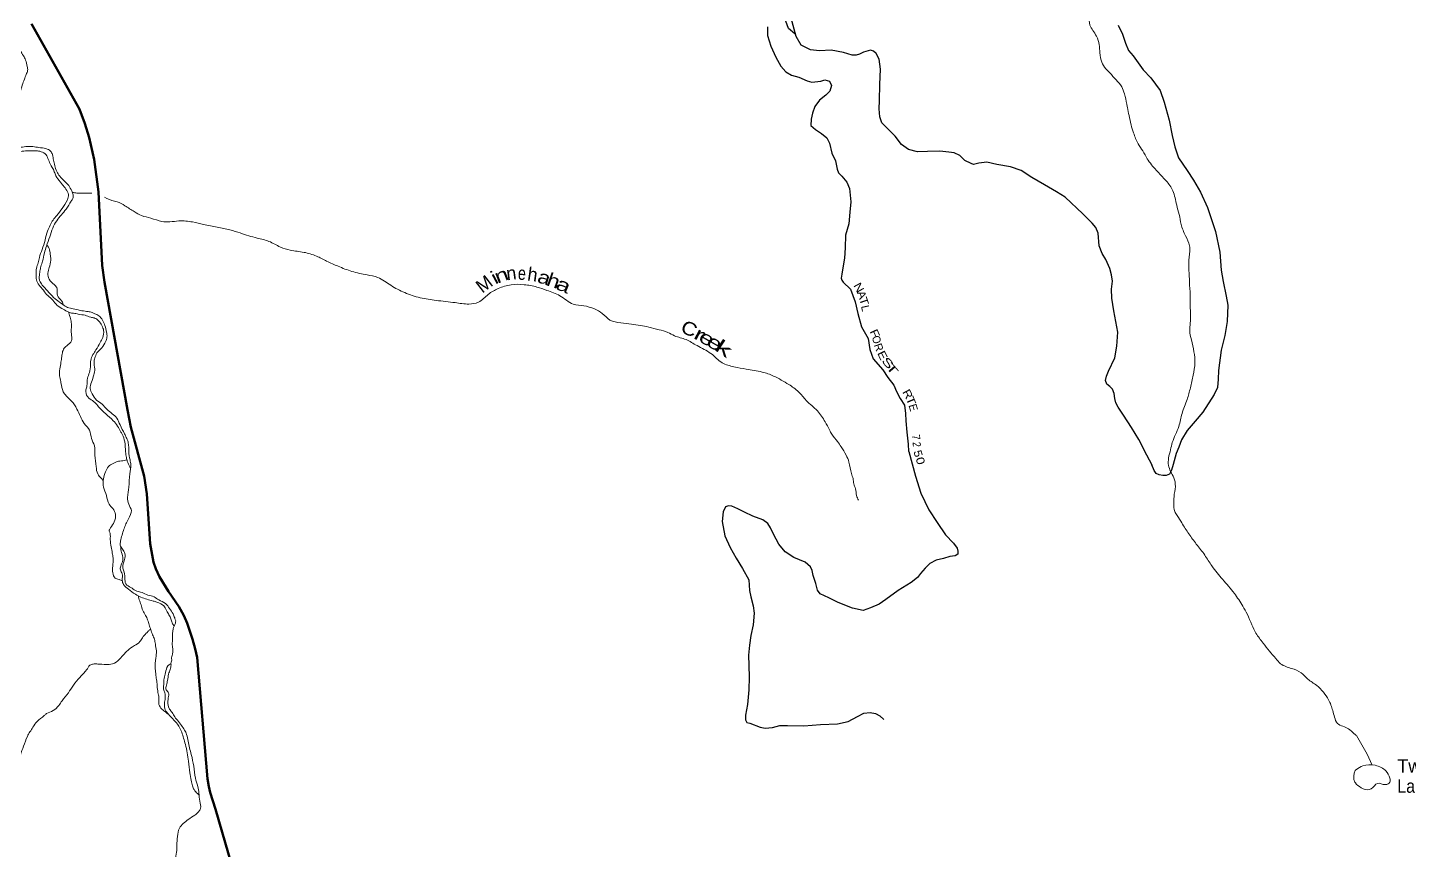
# Model space of a CAD drawing. Header units: feet. Extents: x -252966 to 4, y -183309 to 1368.
# Drawn here: x -145150 to -124436, y -167111 to -154782 of the extents above; entities that cross this region are included whole.
import ezdxf
from ezdxf.enums import TextEntityAlignment as Align

# ---------------------------------------------------------------- set-up
doc = ezdxf.new("R2010")
doc.units = ezdxf.units.FT
doc.header["$LTSCALE"] = 80
for name, color, linetype, lineweight in [('23', 7, 'Continuous', 70), ('29', 7, 'Continuous', 25), ('30', 7, 'Continuous', 35), ('39', 7, 'Continuous', 13), ('41', 7, 'Continuous', 13)]:
    doc.layers.add(name, color=color, linetype=linetype, lineweight=lineweight)

msp = doc.modelspace()

# ---------------------------------------------------------------- linework, layer by layer
at = {"layer": '23'}
msp.add_lwpolyline([(-145093.81, -154725.31), (-144374.51, -156002.32), (-144291.2, -156219.32), (-144225.98, -156430.43), (-144152.87, -156757.16), (-144087.45, -157244.81), (-144030.35, -158348.14), (-143996.65, -158593.99), (-143652.1, -160509.17), (-143600.44, -160769.28), (-143400.71, -161501.77), (-143363.17, -161765.76), (-143312.55, -162518.88), (-143263.02, -162791.05), (-143230.28, -162894.02), (-143174.76, -163013.29), (-143038.14, -163229.98), (-142885.54, -163456.9), (-142807.08, -163589.27), (-142757.31, -163705.7), (-142677.25, -163943.96), (-142637.81, -164089.53), (-142609.64, -164218.32), (-142455.25, -166037.01), (-142431.13, -166155.56), (-142413.12, -166244.71), (-142335.18, -166493.01), (-142088.3, -167336.65)], dxfattribs=at)
at = {"layer": '29'}
for points in [[(-133650.46, -154873.54), (-133743.92, -154794.62), (-133804.95, -154631.66)], [(-132513.57, -155118.67), (-132621.24, -155151.36), (-132678.49, -155179.66), (-132731.26, -155194.03), (-132789.59, -155194.12), (-132917.05, -155155.74), (-133104.86, -155117.39), (-133280.32, -155131.75), (-133412.53, -155115.34), (-133555.01, -155044.27), (-133627.2, -154915.15), (-133702.61, -154639.04)], [(-134056.96, -154772.28), (-134057.1, -154899.03), (-134008.06, -155059.59), (-133934.98, -155222.95), (-133858.97, -155358.23), (-133783.31, -155443.21), (-133700.45, -155492.2), (-133586.91, -155526.1), (-133461.92, -155578.49), (-133392.19, -155598.89), (-133256.98, -155585.22), (-133197.99, -155565.02), (-133130.28, -155585.35), (-133100.17, -155648.71), (-133125.05, -155732.4), (-133181.34, -155792.92), (-133276.27, -155866.26), (-133347.81, -155962.51), (-133383.39, -156065.96), (-133402.3, -156151.86), (-133407.47, -156248.26), (-133341.01, -156306.78), (-133250.57, -156370.11), (-133168.16, -156433.17), (-133126.47, -156510.99), (-133095.18, -156660.91), (-133038.67, -156777.45), (-133012.55, -156901.04), (-132996.39, -156959.91), (-132943.65, -157007.92), (-132870.14, -157096.85), (-132829.11, -157194.77), (-132807.38, -157390.65), (-132822.5, -157545.08), (-132838.36, -157721.61), (-132890.24, -157892.94), (-132894.5, -158083.94), (-132905.54, -158236.49), (-132925.44, -158352.54), (-132943.53, -158474.68), (-132951.6, -158536.78), (-132946.16, -158563.88), (-132923.44, -158598.07), (-132814.23, -158702.25), (-132741.94, -158889.72), (-132705.48, -159065.96), (-132647.66, -159265.04), (-132550.86, -159441.25), (-132524.06, -159605.1), (-132472.35, -159745.62), (-132328.95, -159911.29), (-132254.29, -160026.41), (-132165.43, -160137.97), (-132124.4, -160235.89), (-132069.43, -160338.3), (-132006.36, -160438.95), (-131988.28, -160562.28), (-131983.87, -160673.08), (-131967.38, -160844.64), (-131951.09, -161022.24), (-131942.72, -161135.18)], [(-128800.47, -154745.52), (-128736.45, -154878.4), (-128690.71, -155016.72), (-128647.99, -155124.76), (-128574.22, -155205.65), (-128424.23, -155415.79), (-128309.38, -155532.23), (-128170.86, -155723.89), (-128110.16, -155896.9), (-128034.62, -156168.99), (-127991.85, -156397.75), (-127953.25, -156570.04), (-127898.25, -156732.8), (-127765.76, -156924.26), (-127671.92, -157068.18), (-127565.15, -157246.73), (-127462.04, -157475.45), (-127341.17, -157837.56), (-127274.92, -158147.57), (-127255.63, -158417.81), (-127228.89, -158583.67), (-127179.83, -158804.59), (-127156.35, -158942.55), (-127166.24, -159187.31), (-127203.24, -159395.35), (-127258.78, -159616.86), (-127294.8, -159917.48), (-127301.09, -160048.05), (-127311.21, -160172.46), (-127360.99, -160279.48), (-127532.57, -160543.46), (-127645.62, -160678.58), (-127766.83, -160817.45), (-127851.88, -160957.52), (-127893.68, -161066.8), (-127933.08, -161164.1), (-127976.66, -161327.66), (-128001.67, -161415.36), (-128029.63, -161470.78), (-128080.72, -161495.26), (-128131.02, -161495.62), (-128188.89, -161481.65), (-128232.49, -161462.12), (-128263.19, -161416.84), (-128294.58, -161331.31)], [(-128292.76, -161337.41), (-128370.39, -161190), (-128491.39, -160954.65), (-128602.18, -160775.97), (-128720.75, -160588.99), (-128801.24, -160467.64), (-128837.37, -160404.08), (-128849.39, -160341.31), (-128862.95, -160264.41), (-128885.02, -160201.32), (-128927.9, -160159.67), (-128970.98, -160124.05), (-128991.37, -160071.07), (-128977.14, -160005.14), (-128944.56, -159931.77), (-128849.43, -159729.66), (-128819.64, -159557.61), (-128808.7, -159346.71), (-128868.59, -159026.84), (-128896.48, -158834.79), (-128902.17, -158701.81), (-128884.15, -158581.68), (-128903.15, -158486.49), (-128926.24, -158393.18), (-128984.17, -158258.49), (-129041.47, -158166.07), (-129088.07, -158053.88), (-129099.89, -157862.36), (-129137.37, -157778.63), (-129189.44, -157710.53), (-129329.74, -157573.14), (-129597.08, -157322.92), (-129727.12, -157240.19), (-129904.84, -157139.8), (-130096.3, -157028.89), (-130255.74, -156923.06), (-130414.76, -156865.53), (-130618.91, -156834.69), (-130768.6, -156799.6), (-130891.76, -156813.67), (-130968.9, -156835.28), (-131004.6, -156820.03), (-131099.52, -156770.64), (-131175.57, -156697.72), (-131258.7, -156656.77), (-131340.95, -156650.05), (-131473.16, -156633.64), (-131658.39, -156639.63), (-131807.4, -156644.81), (-131942.97, -156608.17), (-132051.17, -156534.2), (-132143.65, -156410.44), (-132299.43, -156254.43), (-132344.19, -156208.7), (-132373.44, -156119.21), (-132385.55, -155998.09), (-132379.52, -155875.56), (-132373.61, -155634.31), (-132362.01, -155403.31), (-132385.25, -155253.66), (-132426.82, -155171.82), (-132467.75, -155132.25), (-132513.57, -155118.67)], [(-131940.72, -161135.25), (-131838.2, -161504.8), (-131758.04, -161758.92), (-131639.45, -162006.27), (-131514.99, -162197.47), (-131388.32, -162382.7), (-131271.73, -162507.25), (-131213.83, -162581.58), (-131205.23, -162626.12), (-131202.67, -162670.47), (-131243.84, -162699.3), (-131322.46, -162704.77), (-131422.03, -162735.71), (-131527.43, -162760.42), (-131625.59, -162809.51), (-131696.27, -162879.63), (-131765.41, -162963.87), (-131811.06, -163020.2), (-131904.51, -163096.13), (-132101.61, -163218.43), (-132282.97, -163351.31), (-132385.81, -163420.37), (-132514.36, -163476.51), (-132622.23, -163515.22), (-132786.13, -163483.69), (-133000.54, -163398.19), (-133138.94, -163325.24), (-133267.82, -163268.7), (-133308.17, -163211.04), (-133335.01, -163109.56), (-133371.37, -162991.67), (-133388.95, -162914.64), (-133415.36, -162861.46), (-133491.54, -162792.57), (-133664.16, -162720.51), (-133792.12, -162635.83), (-133888.89, -162519.98), (-133966.51, -162372.57), (-134013.71, -162278.47), (-134053.79, -162212.77), (-134128.35, -162156), (-134279.47, -162102.76), (-134402.26, -162044.41), (-134501.2, -161994.88), (-134592.36, -161953.67), (-134644.47, -161947.93), (-134687.19, -161962.63), (-134723.79, -162035.87)], [(-134721.78, -162035.94), (-134736.64, -162182.32), (-134697.42, -162396.88), (-134618.71, -162572.5), (-134527.35, -162730.42), (-134433.92, -162886.4), (-134336.99, -163058.58), (-134328.14, -163217.82), (-134309.14, -163313.01), (-134275.25, -163444.9), (-134258.72, -163554.09), (-134272.63, -163732.7), (-134306.03, -163892.57), (-134326.86, -164036.75), (-134341.79, -164185.15), (-134338.89, -164342.18), (-134334.59, -164517.37), (-134336.77, -164706.42), (-134358.03, -164925.03), (-134387.48, -165087.04), (-134385.7, -165155.51), (-134366.93, -165196.36), (-134320.92, -165203.91), (-134170, -165263.18), (-134092.17, -165281.83), (-133981.08, -165267.37), (-133871.59, -165240.78), (-133756.94, -165240.52), (-133515.7, -165244.4), (-133265.64, -165224.44), (-133009.95, -165216.73), (-132847.9, -165181.81), (-132708.57, -165103.89), (-132612.49, -165056.74), (-132519.54, -165043.69), (-132439.57, -165058.39), (-132374.32, -165092.72), (-132311.81, -165149.09)]]:
    msp.add_lwpolyline(points, dxfattribs=at)
at = {"layer": '39'}
msp.add_lwpolyline([(-125227.05, -165391.56), (-125068.91, -165671.54), (-124991.05, -165835.32)], dxfattribs=at)
for points in [[(-147891.61, -152278.38), (-147835.93, -152303.95), (-147711.84, -152329.25), (-147608.78, -152311.76), (-147530.41, -152315.77), (-147428.64, -152348.55), (-147416.11, -152409.24), (-147402.51, -152506.18), (-147425.04, -152600.19), (-147471.6, -152689.56), (-147533.11, -152734.28), (-147580.33, -152771.31), (-147610.45, -152847.01), (-147597.92, -152907.7), (-147537.08, -152967.61), (-147466.09, -153023.76), (-147386.54, -153060), (-147322.3, -153065.66), (-147238.78, -153025.54), (-147161.39, -152989.27), (-147048.12, -152966), (-146923.62, -152975.22), (-146790.65, -153047.03), (-146655.63, -153116.88), (-146541.28, -153208.35), (-146427.4, -153317.91), (-146417.5, -153402.68), (-146407.81, -153495.5), (-146386.32, -153598.68), (-146339.25, -153724.65), (-146273.78, -153839.01), (-146240.63, -153880.11), (-146133.55, -153941.2), (-146042.19, -153987.8), (-145967.28, -154048.07), (-145913.15, -154133.97), (-145877.06, -154217.4), (-145891.09, -154293.52), (-145940.84, -154350.61), (-145978.28, -154397.95), (-145980.13, -154470.35), (-145960.39, -154563.42), (-145938.43, -154648.5), (-145899.3, -154691.76), (-145822.54, -154758.12), (-145750.21, -154840.46), (-145665.71, -154919.09), (-145608.59, -154966.83), (-145530.74, -154990.95), (-145462.73, -155006.77), (-145412, -154989.95), (-145355.81, -154995.41), (-145342.71, -155033.98), (-145313.12, -155056.87), (-145262.44, -155120.55), (-145212.28, -155204.34), (-145181.71, -155267.5), (-145156.04, -155364.75), (-145149.54, -155425.29), (-145171.15, -155483.1), (-145197.13, -155554.88), (-145231.58, -155642.55), (-145260.25, -155740.43), (-145310.83, -155829.69), (-145348.62, -155891.11), (-145367.59, -155924.84), (-145376.26, -156105.74), (-145403.23, -156215.73), (-145428.29, -156329.8), (-145446.85, -156425.92), (-145460.62, -156491.98), (-145459.33, -156520.18), (-145440.16, -156556.89), (-145358.34, -156583.13), (-145275.74, -156579.2), (-145174.74, -156563.67), (-145070.14, -156564.32), (-144981.98, -156578.65), (-144875.77, -156595.44), (-144808.28, -156631.37), (-144779.47, -156684.43), (-144761.53, -156769.41), (-144743.48, -156850.37), (-144713.53, -156937.66), (-144669.09, -157009.23), (-144590.63, -157087.7), (-144533.87, -157149.52), (-144489.63, -157229.14), (-144468.96, -157286.01), (-144472.37, -157340.26), (-144499.59, -157381.82)], [(-125227.05, -165391.56), (-125262.37, -165362.74), (-125348.98, -165288.08), (-125432.55, -165251.74), (-125513.91, -165207.4), (-125557.83, -165115.73), (-125585.41, -165014.4), (-125647.68, -164853.83), (-125725.27, -164741.17), (-125825.24, -164638), (-125959.64, -164544.02), (-126059.81, -164448.89), (-126201.02, -164384.92), (-126366.21, -164314.29), (-126438.64, -164235.97), (-126534.38, -164124.86), (-126627.84, -164003.74), (-126736.73, -163856.07), (-126797.87, -163729.75), (-126864.32, -163575.11), (-126933.55, -163450.59), (-127059.45, -163260.22), (-127235.09, -163048.46), (-127396.97, -162849.13), (-127503.43, -162685.42), (-127630, -162521.2), (-127740.73, -162367.45), (-127847.19, -162203.74), (-127916.79, -162093.29), (-127953.44, -162031.99), (-127964.47, -161912.97), (-127963.95, -161814.38), (-127943.79, -161655.91), (-127966.62, -161526.54), (-128014.52, -161432.75), (-128046.38, -161341.38), (-128045.6, -161232.73), (-128016.21, -161106.7), (-127989.29, -160998.71), (-127892.56, -160757.68), (-127843.32, -160563.73), (-127767.52, -160354.37), (-127718.74, -160178.52), (-127677.65, -159988.39), (-127650.83, -159805.94), (-127664.69, -159640.57), (-127704.39, -159462.47), (-127726.81, -159317.01), (-127720.2, -159216.55), (-127719.37, -159027.41), (-127720.6, -158840.23), (-127729.57, -158640.77), (-127738.99, -158459.41), (-127743.22, -158310.39), (-127728.62, -158133.67), (-127730.53, -158051.11), (-127791.1, -157902.66), (-127857.08, -157729.92), (-127885.49, -157582.3), (-127924.1, -157440.44), (-127981.01, -157227.69), (-128083.75, -157076.15), (-128230.63, -156919.46), (-128365.03, -156746.99), (-128432.41, -156628.55), (-128502.12, -156522.13), (-128570.37, -156359.4), (-128607.49, -156237.71), (-128638.05, -156096.06), (-128663.21, -155978.7), (-128671.97, -155928.16), (-128708.26, -155774.29), (-128747.8, -155668.64), (-128831.68, -155565.88), (-128927.57, -155460.8), (-129005.88, -155376.3), (-129057.44, -155268.32), (-129077.85, -155122.91), (-129085.78, -155040.2), (-129126.66, -154908.35), (-129225.03, -154742.84), (-129237.45, -154599.64), (-129254.04, -154383.89), (-129328.07, -154132.46), (-129401.63, -153941.42), (-129492.62, -153802.26), (-129572.69, -153707.65), (-129655.89, -153578.74), (-129717.03, -153452.41), (-129733.89, -153325.2), (-129738.88, -153127.86)], [(-145451.43, -156212.49), (-145460.3, -156244.46), (-145488.71, -156332.28), (-145497.12, -156424.64), (-145502.02, -156537.2), (-145495.22, -156585.68), (-145446.29, -156639.25), (-145360.25, -156657.54), (-145281.37, -156641.44), (-145180.47, -156629.93), (-145033.53, -156627.64), (-144969.35, -156635.31), (-144887.84, -156673.62), (-144845.3, -156741.11), (-144813.14, -156820.42), (-144749.83, -156940.76), (-144727.3, -157003.72), (-144661.16, -157091.94), (-144631.98, -157130.92), (-144575.48, -157202.8), (-144537.27, -157282.26), (-144553.41, -157362.34), (-144633.23, -157493.12), (-144710.31, -157595.8), (-144768.42, -157664.75), (-144812.71, -157744.12), (-144853.13, -157829.62), (-144888.86, -157967.56), (-144932.64, -158105.3), (-144973.99, -158227), (-144990.13, -158307.09), (-145018.39, -158388.88), (-145022.21, -158459.21), (-145020.3, -158541.77), (-144992.1, -158618.96), (-144929.72, -158697.02), (-144867.44, -158779.11), (-144786.76, -158849.59), (-144724.33, -158925.64), (-144639.47, -158990.19), (-144556.1, -159034.57), (-144490.37, -159060.4), (-144460.21, -159061.17), (-144390.2, -159077.04), (-144289.97, -159091.67), (-144204.23, -159122.03), (-144154.17, -159131.36), (-144086.84, -159173.33), (-144038.43, -159247.01), (-144010.18, -159322.19), (-144024.88, -159424.45), (-144061.02, -159499.99), (-144126.25, -159611.02), (-144170.33, -159682.35), (-144204.72, -159768), (-144206.53, -159838.39), (-144223.5, -159950.65), (-144251.8, -160034.45), (-144260.78, -160148.93), (-144276.4, -160208.9), (-144252.84, -160310.12), (-144215.52, -160345.29), (-144144.48, -160399.42), (-144085.76, -160463.3), (-143979.86, -160570.65), (-143867.78, -160672.12), (-143801.43, -160752.29), (-143757.2, -160831.9), (-143732.14, -160874.8), (-143694.82, -160988.45), (-143680.55, -161137.73), (-143668.69, -161224.57), (-143656.01, -161279.23), (-143617.91, -161362.71), (-143606.75, -161390.4)], [(-144499.59, -157381.82), (-144573.06, -157500.69), (-144714.39, -157676.19), (-144773.52, -157785.37), (-144819.21, -157919.03), (-144867.01, -158056.67), (-144897.79, -158158.51), (-144927.08, -158280.52), (-144951.31, -158362.41), (-144965.13, -158430.48), (-144975.34, -158514.74), (-144970.81, -158573.22), (-144930.24, -158638.65), (-144852.03, -158727.18), (-144760, -158826.12), (-144673.24, -158894.74), (-144530.58, -158980.89), (-144444.54, -158999.19), (-144336.53, -159024.08), (-144242.28, -159036.54), (-144180.31, -159052.21), (-144142.52, -159069.27), (-144082.92, -159098.97), (-144026.32, -159166.82), (-143992.08, -159244.17), (-143966.46, -159343.43), (-143960.33, -159418.04), (-143980.24, -159487.97), (-144038.91, -159579.04), (-144098.82, -159639.9), (-144136.92, -159713.38), (-144154.87, -159785.37), (-144143.63, -159896.34), (-144157.97, -159984.52), (-144193.03, -160096.32), (-144211.49, -160188.42), (-144183.4, -160269.63), (-144117.36, -160361.88), (-144030.49, -160426.48), (-143963.93, -160498.61), (-143881.18, -160567.13), (-143812.46, -160633.28), (-143764.72, -160733.1), (-143695.8, -160869.69), (-143671.05, -160924.66), (-143644.5, -160987.72), (-143639.5, -161028.1), (-143634.35, -161062.44), (-143634.14, -161132.88), (-143615.28, -161260.14), (-143603.06, -161332.9), (-143616.58, -161467.38), (-143633.75, -161666.17), (-143651.91, -161824.69), (-143634.33, -161923.75), (-143594.53, -162019.34), (-143637.89, -162140.99), (-143706.31, -162298.23), (-143757.21, -162478.05), (-143760.77, -162538.33), (-143730.09, -162597.47), (-143693.54, -162662.8), (-143697.88, -162753.25), (-143717.73, -162821.16), (-143723.3, -162881.39), (-143712.06, -162913.88), (-143690.82, -163027.11), (-143677.06, -163118.02), (-143602, -163172.26), (-143534.66, -163214.22), (-143434.96, -163248.97), (-143347.36, -163285.41), (-143253.48, -163311.95), (-143184.24, -163357.99), (-143082.93, -163408.88), (-143022.56, -163486.89), (-142970.24, -163564.69), (-142945.7, -163627.7), (-142930.75, -163672.36), (-142935.65, -163706.44), (-142968.03, -163792.15), (-142977.78, -163936.79), (-142981.96, -164021.21), (-142977.73, -164170.23), (-142991.66, -164242.33), (-142990.16, -164262.49), (-142998.93, -164290.44), (-143000.01, -164332.67), (-143013.78, -164398.73), (-143035.75, -164470.61), (-143052.2, -164562.76)], [(-144186.45, -157263.54), (-144275.21, -157262.78), (-144409.98, -157261.35), (-144480.06, -157251.53)], [(-132695.5, -161864.73), (-132721.84, -161793.62), (-132739.36, -161692.55), (-132763.59, -161617.48), (-132775.71, -161540.7), (-132799.93, -161465.62), (-132837.72, -161291.59), (-132879.32, -161187.9), (-132954.54, -161061.21), (-133008.93, -160985.36), (-133094.61, -160874.51), (-133127.19, -160811.29), (-133194.47, -160688.83), (-133310.98, -160524.87), (-133477.96, -160367.66), (-133593.34, -160237.94), (-133739.45, -160129.57), (-133967.58, -160003), (-134139.06, -159942.28), (-134377.4, -159899.98), (-134561.56, -159863.08), (-134737.11, -159804.27), (-134906.57, -159665.11), (-135114.8, -159547.11), (-135279.47, -159456.37), (-135451.05, -159399.67), (-135554.36, -159348.74), (-135684.13, -159309.21), (-135838.02, -159269.06), (-136096.47, -159226.24), (-136258.88, -159203.99), (-136420.81, -159163.63), (-136534.96, -159064.13), (-136651.94, -158996.74), (-136813.72, -158950.36), (-136969.98, -158924.23), (-137170.02, -158800.4), (-137367.12, -158718.9), (-137514.72, -158668.85), (-137706.97, -158633.76), (-137902.17, -158634.82), (-138094.78, -158692.29), (-138243.89, -158779.04), (-138389.74, -158896.06), (-138533.33, -158924.6), (-138742.03, -158903.18), (-139024.87, -158869.8), (-139267.28, -158829.4), (-139496.71, -158753.12), (-139705.15, -158643.15), (-139901.31, -158525.46), (-140059.28, -158487.21), (-140289.32, -158435.06), (-140494.57, -158357.38), (-140667.64, -158280.52), (-140820.66, -158206.18), (-141006.31, -158149.12), (-141212.74, -158117.69), (-141360.4, -158069.65), (-141533.26, -157984.75), (-141707.06, -157936.04), (-141962.62, -157859.09), (-142116.36, -157812.91), (-142308.46, -157771.78), (-142512.62, -157730.35), (-142676.67, -157693.97), (-142883.51, -157678.63), (-143016.63, -157691.33), (-143137.22, -157686.24), (-143302.98, -157637.74), (-143440.78, -157598), (-143551.94, -157538.82), (-143690.52, -157450.76), (-143809.77, -157393.39), (-143847.76, -157384.37), (-143999.69, -157324.41)], [(-144860.61, -158038.37), (-144848.86, -158055.12), (-144825.71, -158093.94), (-144816.69, -158134.42), (-144808.24, -158197.02), (-144804.01, -158267.56), (-144826.96, -158377.66), (-144845.16, -158459.7), (-144825.42, -158552.78), (-144753.04, -158633.11), (-144713.91, -158676.37), (-144708.34, -158773.1), (-144664.11, -158852.72), (-144628.95, -158893.86), (-144611.94, -158936.55), (-144609.44, -158942.17)], [(-144529.94, -159046.52), (-144530.43, -159053.34), (-144506.51, -159140.48), (-144494.45, -159219.28), (-144495.43, -159335.97), (-144491, -159398.47), (-144490.9, -159472.93), (-144563.29, -159549.57), (-144610.88, -159600.67), (-144632.9, -159674.57), (-144640.37, -159730.73), (-144654.71, -159818.91), (-144671.47, -159923.12), (-144667.97, -160021.82), (-144649.92, -160102.78), (-144617.19, -160238.44), (-144570.48, -160300.01), (-144492.02, -160378.48), (-144410.56, -160497.28), (-144359.06, -160607.26), (-144301.48, -160715.39), (-144221.57, -160816.03), (-144192.49, -160937.52), (-144149.04, -161047.3), (-144140.59, -161188.38), (-144122.86, -161359.89), (-144099.51, -161469.15), (-144046.82, -161532.88), (-144018.23, -161566.47)], [(-143662.63, -161257.12), (-143699.99, -161268.04), (-143788.82, -161279.86), (-143868.11, -161312.05), (-143937.72, -161358.57), (-143982.06, -161439.95), (-144014.9, -161543.76), (-144012.07, -161668.6), (-143968.98, -161792.45), (-143930.06, -161922.24), (-143873.45, -161990.09), (-143833.39, -162075.63), (-143852.42, -162189.86), (-143906.97, -162277.01), (-143926.05, -162314.76), (-143915.07, -162357.3), (-143911.51, -162453.98), (-143896.21, -162563.04), (-143880.48, -162656.02), (-143868.27, -162728.77), (-143873.48, -162853.41), (-143873.95, -162949.99), (-143839.77, -163029.35), (-143779.96, -163051), (-143730.51, -163069.38)], [(-143750.16, -162560.26), (-143753.81, -162580.76), (-143734.01, -162671.83), (-143724.27, -162762.63), (-143754.75, -162852.41), (-143760.16, -162906.61), (-143733.51, -162965.65), (-143731.91, -163060.27), (-143711.5, -163127.2), (-143638.86, -163197.48), (-143534.15, -163272.6), (-143363.04, -163347.4), (-143269.15, -163373.94), (-143211.26, -163391.52), (-143108.09, -163448.48), (-143040.71, -163566.92), (-143008.08, -163628.12), (-142989.47, -163686.96), (-142970.35, -163725.68), (-142952.54, -163746.52)], [(-143488.89, -163296.8), (-143486.88, -163312.04), (-143475.95, -163356.59), (-143449.66, -163429.71), (-143423.67, -163514.89), (-143381.35, -163590.43), (-143350.88, -163657.61), (-143326.6, -163730.68), (-143304.33, -163803.7), (-143276.13, -163880.89), (-143249.69, -163947.97), (-143235.41, -164018.77), (-143219.89, -164119.78), (-143223.71, -164190.12), (-143231.45, -164256.33), (-143239.7, -164342.65), (-143232.12, -164439.44), (-143223.83, -164508.08), (-143211.97, -164594.91), (-143205.89, -164671.54), (-143192.23, -164766.47), (-143181.87, -164833.14), (-143182.18, -164923.69), (-143165.02, -164960.35), (-143137.74, -164995.26), (-143108.15, -165018.15), (-143080.57, -165040.99), (-143042.99, -165066.1), (-143042.67, -165066.14)], [(-143372.13, -163858.31), (-143337.02, -163822.99), (-143308.09, -163793.54), (-143307.67, -163793.14)], [(-147568.03, -173453.04), (-147555.45, -173276.27), (-147536.57, -173089.6), (-147527.65, -172977.14), (-147518.47, -172854.61), (-147515.78, -172750.04), (-147508.15, -172687.85), (-147486.29, -172619.98), (-147431.43, -172520.76), (-147365.64, -172387.61), (-147320.32, -172268.02), (-147277.57, -172170.51), (-147218.48, -172063.34), (-147134.7, -171934.68), (-147046.74, -171800.08), (-146963.93, -171631.14), (-146897.83, -171485.92), (-146841.48, -171328.37), (-146792.9, -171160.57), (-146755.26, -171026.7), (-146673.34, -170891.95), (-146602.75, -170728.73), (-146506.49, -170584.28), (-146421.88, -170423.44), (-146364.85, -170239.75), (-146298.18, -170072.41), (-146224.91, -169883.1), (-146186.39, -169715.04), (-146138.03, -169555.29), (-146099.97, -169405.33), (-146069.91, -169253.15), (-146038.92, -169143.26), (-146018.71, -169061.27), (-146000.4, -168975.2), (-146014.06, -168880.27), (-146026.18, -168803.49), (-146038.75, -168744.81), (-146048.86, -168668.08), (-146033.8, -168551.75), (-146017.61, -168469.65), (-146009.09, -168373.27), (-145997.6, -168317.22), (-145992.03, -168256.99), (-145954.23, -168195.57), (-145869.63, -168113.21), (-145814.4, -167999.91), (-145738.15, -167850.92), (-145678.49, -167721.64), (-145621.41, -167614.43), (-145562.38, -167509.28), (-145512.62, -167373.7), (-145434.25, -167220.75), (-145401.46, -167118.95), (-145385.99, -166986.53), (-145389.02, -166869.73), (-145359.58, -166663.2), (-145339.67, -166514.79), (-145312.39, -166392.73), (-145297.39, -166278.41), (-145280.11, -166154.08), (-145283.1, -166035.27), (-145275.25, -165886.56), (-145271.08, -165802.14), (-145255.81, -165677.76), (-145210.28, -165550.13), (-145154.23, -165404.66), (-145070.19, -165265.93), (-145007.6, -165178.98), (-144902.73, -165091.1), (-144867.77, -165061.81), (-144768.01, -165016.05), (-144681.55, -164939.78), (-144633.44, -164868.56), (-144539.86, -164750.2), (-144464.54, -164637.42), (-144366.94, -164519.16), (-144288.26, -164432.62), (-144254.95, -164389.2), (-144231.8, -164349.54), (-144203.08, -164328.14), (-144152.5, -164317.36), (-144098.22, -164318.74), (-143973.6, -164323.93), (-143878.84, -164316.29), (-143774.44, -164246.5), (-143699.94, -164165.9), (-143650.34, -164114.84), (-143549.9, -164042.94), (-143465.86, -163982.7), (-143430.19, -163925.25), (-143372.13, -163858.31)], [(-142999.14, -164313.34), (-143048.68, -164347.53), (-143081.42, -164447.31), (-143103.75, -164533.28), (-143108.24, -164629.76), (-143113.97, -164696.02), (-143093.24, -164750.88), (-143087.16, -164827.51), (-143099.38, -164911.72), (-143085.72, -165006.65), (-143039.07, -165070.22), (-142974.47, -165140.29), (-142904.1, -165220.57), (-142838.78, -165340.97), (-142810.89, -165430.23), (-142785.12, -165523.46), (-142739.29, -165776.17), (-142719.55, -165947.73), (-142698.32, -166060.97), (-142678.31, -166143.99), (-142655.63, -166200.91), (-142630.32, -166233.76), (-142578.9, -166282.96)], [(-143052.2, -164562.76), (-143068.13, -164634.8), (-143071.95, -164705.14), (-143036.94, -164752.32), (-143040.76, -164822.66), (-143046.43, -164886.91), (-143028.8, -164983.95), (-142995.76, -165029.07), (-142955.19, -165094.5), (-142904.56, -165160.19), (-142844.19, -165238.2), (-142797.69, -165307.81), (-142767.17, -165372.98), (-142745.62, -165474.15), (-142696.45, -165674.63), (-142660.72, -165850.62), (-142635.05, -166026.36), (-142600.05, -166152.02), (-142582.47, -166251.08), (-142569.54, -166374.16), (-142556.19, -166481.16), (-142585.63, -166530.72), (-142645.33, -166583.53), (-142741.54, -166647.49), (-142817.59, -166709.94), (-142875.64, -166776.88), (-142903.02, -166902.97), (-142914.48, -167035.49), (-142917.16, -167140.07), (-142936.14, -167252.28), (-142926.29, -167339.06), (-142889.53, -167396.35), (-142852.42, -167439.55), (-142841.18, -167550.52), (-142851.8, -167650.87), (-142840.31, -167751.78), (-142802.94, -167863.42), (-142740.3, -167931.43), (-142684.88, -167967.05), (-142642.7, -167970.14), (-142603.68, -168017.42), (-142583.62, -168098.43), (-142584.19, -168199.03), (-142570.64, -168297.99), (-142553.11, -168399.05), (-142530.12, -168443.91), (-142438.72, -168566.99), (-142346.79, -168591.47), (-142299.62, -168634.93), (-142278.84, -168687.79), (-142266.42, -168752.5), (-142245.18, -168787.25), (-142213.94, -168824.27), (-142156.4, -168855.93), (-142116.71, -168877.06), (-142094.33, -168946.06), (-142086.34, -169026.76), (-142040.57, -169124.52), (-142023.19, -169153.14), (-141969.11, -169241.05), (-141952.98, -169317.93), (-141936.12, -169366.66), (-141903.28, -169419.82), (-141880.08, -169456.63), (-141797.18, -169519.12), (-141733.61, -169550.93), (-141676.03, -169580.57), (-141642.46, -169605.58), (-141624.89, -169704.63), (-141622.83, -169781.16), (-141629.79, -169817.2), (-141658.25, -169907.03), (-141665.47, -169953.13), (-141652.74, -170005.78), (-141638.1, -170062.5), (-141607.01, -170105.56), (-141551.23, -170127.1), (-141503.75, -170158.5), (-141464.72, -170205.78), (-141395.17, -170239.75), (-141290.51, -170238.4), (-141216.17, -170242.31), (-141097.54, -170245.33), (-141011.49, -170263.63), (-140955.6, -170281.15), (-140878.06, -170317.34), (-140782.84, -170370.08), (-140717.01, -170470.37), (-140671.43, -170576.18), (-140637.25, -170655.53), (-140577.19, -170745.61)], [(-125231.04, -166116.86), (-125235.33, -166112.04), (-125264.25, -166063), (-125266.57, -165996.54), (-125259.04, -165938.37), (-125229.81, -165896.85), (-125229.72, -165896.78)], [(-124946.11, -165834.67), (-124786.19, -165920.69), (-124728.93, -166029.88), (-124727.47, -166090.25), (-124796.1, -166125.82), (-124912.44, -166106.61), (-125009.62, -166190.2), (-125130.12, -166187.05), (-125231.04, -166116.86)], [(-124946.11, -165834.67), (-125135.04, -165844.96), (-125229.72, -165896.78)]]:
    msp.add_spline(points, degree=3, dxfattribs=at)

# ---------------------------------------------------------------- texts
at = {"layer": '30'}
for s, rotation, width, p in [('N', 298.768, 1.2, (-132740.99, -158705.43)), ('A', 291.087, 1.15, (-132698.8, -158807.13)), ('T', 288.734, 1.25, (-132668.42, -158901.02)), ('F', 294.457, 1.3, (-132502.84, -159390.7)), ('O', 287.197, 0.95, (-132479.44, -159475.11)), ('E', 295.557, 1.25, (-132387.77, -159718.28)), ('S', 310.879, 1.65, (-132298.87, -159845.17)), ('T', 310.879, 1.9, (-132235.66, -159936.7)), ('R', 298.225, 1.2, (-132007.98, -160301.84)), ('T', 292.851, 1.35, (-131963.54, -160395.23)), ('7', 275.241, 0.9, (-131889.71, -160925.06)), ('2', 274.238, 0.85, (-131880.13, -161032.52)), ('5', 285.505, 1.15, (-131857.29, -161180.64)), ('0', 285.505, 1.25, (-131823.06, -161289.43))]:
    msp.add_text(s, height=120, rotation=rotation, dxfattribs=dict(at, width=width)).set_placement(p, align=Align.CENTER)
for s, rotation, p in [('L', 281.688, (-132647.88, -158998.81)), ('R', 288.771, (-132446.92, -159592.06)), ('E', 286.34, (-131930.08, -160492.07))]:
    msp.add_text(s, height=120, rotation=rotation, dxfattribs=at).set_placement(p, align=Align.CENTER)
at = {"layer": '41'}
for s, rotation, width, p in [('i', 28.228, 1.25, (-138105.71, -158616.13)), ('n', 21.002, 1.35, (-138013.3, -158584.35)), ('e', 356.703, 0.8, (-137744.87, -158561.46)), ('a', 342.287, 1.25, (-137434.15, -158621.1)), ('h', 341.001, 1.25, (-137296.65, -158668.38)), ('a', 336.709, 1.4, (-137154.77, -158730.75)), ('C', 336.41, 1.2, (-135271.38, -159384.27)), ('r', 331.441, 1.6, (-135120.4, -159463.53)), ('e', 330.621, 1.45, (-135015.11, -159522.89)), ('e', 330.3, 1.45, (-134898.23, -159589.28)), ('k', 325.983, 1.8, (-134769.75, -159670.32))]:
    msp.add_text(s, height=200, rotation=rotation, dxfattribs=dict(at, width=width)).set_placement(p, align=Align.CENTER)
for s, rotation, p in [('n', 7.615, (-137887.22, -158559)), ('h', 352.093, (-137592.63, -158578.97)), ('M', 37.727, (-138245.42, -158702.18))]:
    msp.add_text(s, height=200, rotation=rotation, dxfattribs=at).set_placement(p, align=Align.CENTER)
msp.add_text('Twentyeight Mile', height=200, dxfattribs=at).set_placement((-124615.47, -165946.57))
at = {"layer": '41', "width": 0.9}
msp.add_text('Lake', height=200, dxfattribs=at).set_placement((-124617.75, -166247.48))

doc.saveas('drawing.dxf')
